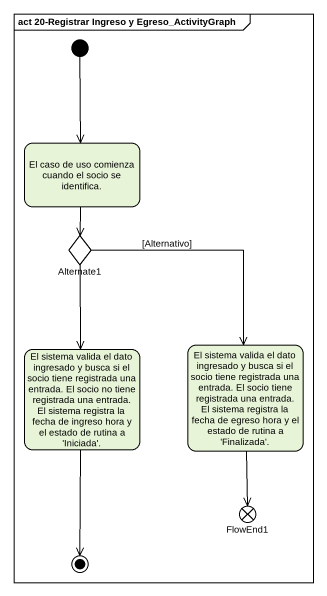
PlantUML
@startuml
mainframe act 20-Registrar Ingreso y Egreso_ActivityGraph
hide empty description
state "El caso de uso comienza cuando el socio se identifica." as El_caso_de_uso_comienza
state Alternate1 <<choice>>
state "El sistema valida el dato ingresado y busca si el socio tiene registrada una entrada. El socio no tiene registrada una entrada. El sistema registra la fecha de ingreso hora y el estado de rutina a 'Iniciada'." as El_sistema_valida_el_dato
state "El sistema valida el dato ingresado y busca si el socio tiene registrada una entrada. El socio tiene registrada una entrada. El sistema registra la fecha de egreso hora y el estado de rutina a 'Finalizada'." as El_sistema_valida_el_dato_2
state FlowEnd1 <<end>>
[*] --> El_caso_de_uso_comienza
El_caso_de_uso_comienza --> Alternate1
Alternate1 --> El_sistema_valida_el_dato
Alternate1 --> El_sistema_valida_el_dato_2 : [Alternativo]
El_sistema_valida_el_dato_2 --> FlowEnd1
El_sistema_valida_el_dato --> [*]
@enduml
